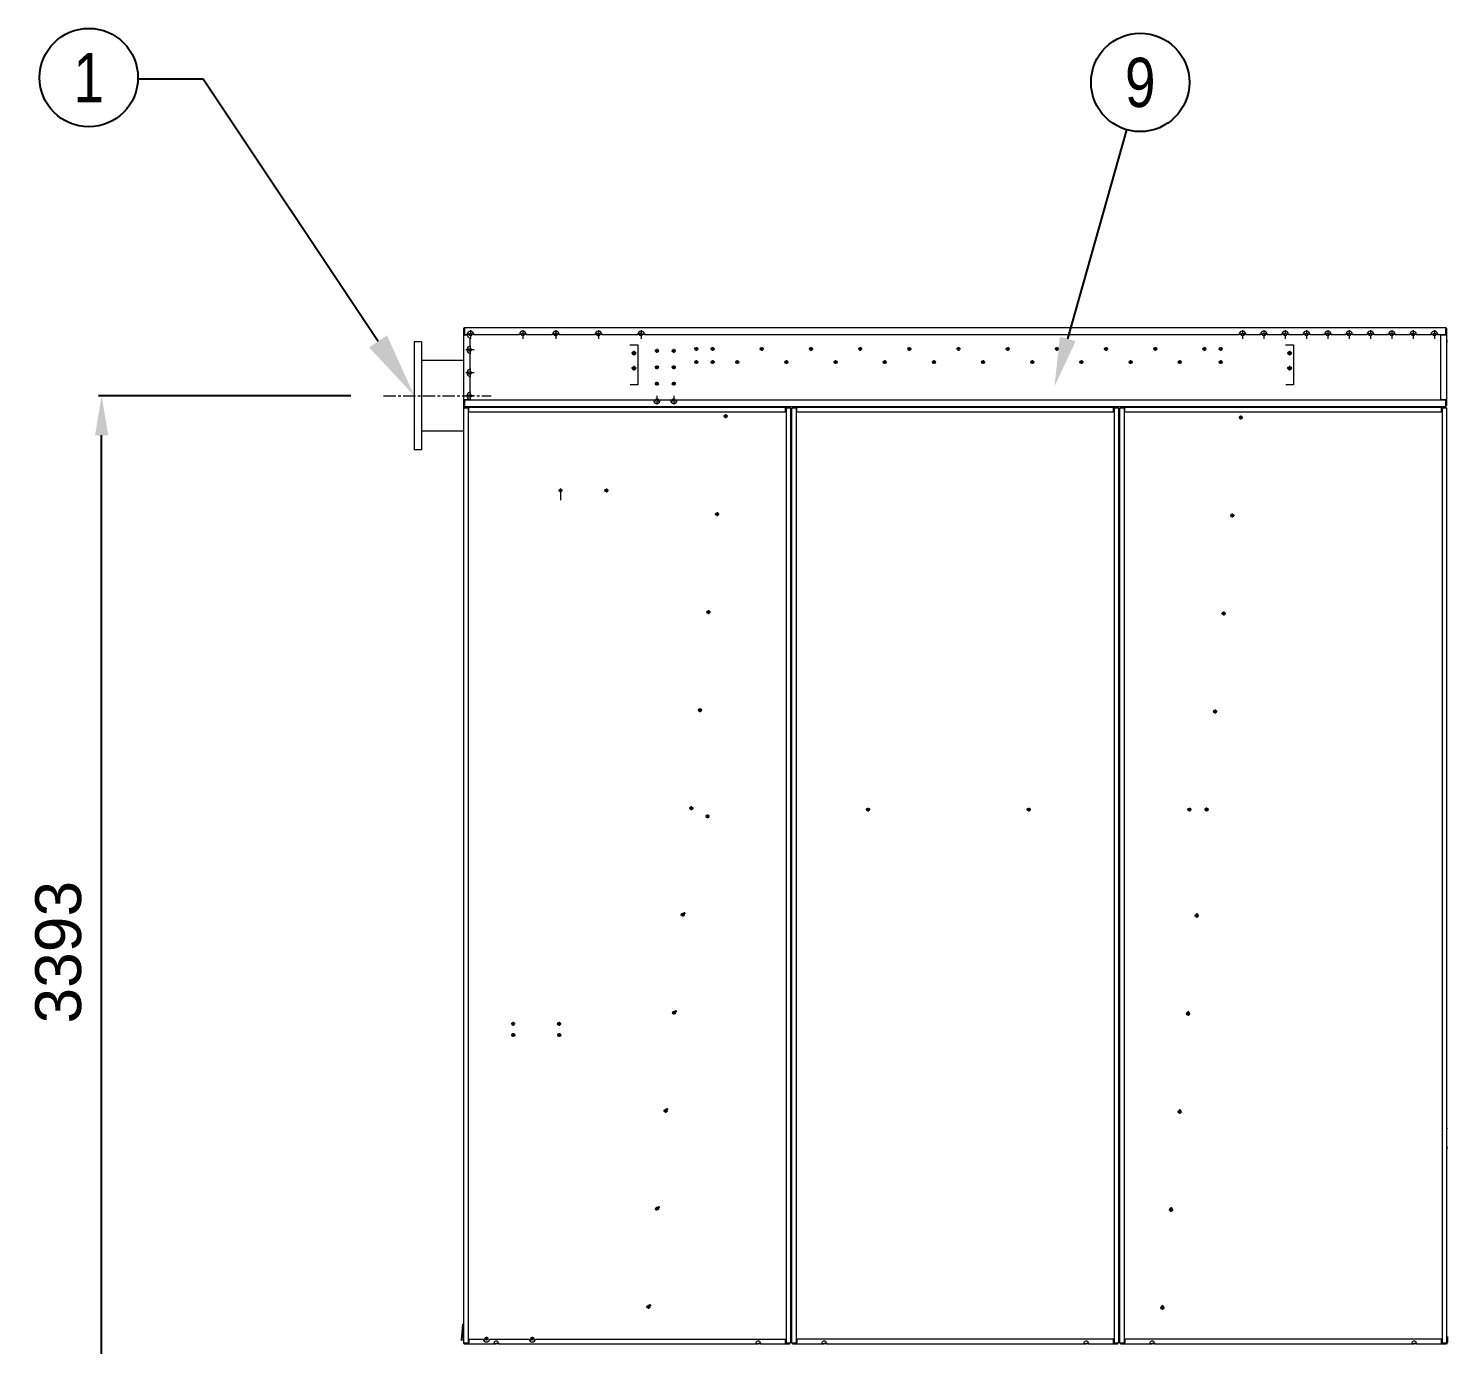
# Model space of a CAD drawing. Header units: millimetres. Extents: x 15155 to 44563, y 13060 to 33855.
# Drawn here: x 23921 to 28251, y 21143 to 25156 of the extents above; entities that cross this region are included whole.
import ezdxf
from ezdxf import colors
from ezdxf.entities.mleader import LeaderData, LeaderLine
from ezdxf.enums import TextEntityAlignment as Align
from ezdxf.math import Vec2, Vec3

# ---------------------------------------------------------------- set-up
doc = ezdxf.new("R2010")
doc.units = ezdxf.units.MM
doc.linetypes.add('CENTER', pattern=[2, 1.25, -0.25, 0.25, -0.25])
doc.linetypes.add('DASHDOT', pattern=[18.5, 12, -3, 0.5, -3])
for name, color, linetype in [('center', 1, 'CENTER'), ('냉각탑_dim', 1, 'Continuous'), ('냉각탑_text', 3, 'Continuous')]:
    doc.layers.add(name, color=color, linetype=linetype)
doc.styles.get("Standard").update_dxf_attribs({"font": 'arial.ttf'})
doc.dimstyles.new('1.40', dxfattribs={"dimscale": 20, "dimtxt": 1.5, "dimasz": 1, "dimexe": 0.5, "dimexo": 0.5, "dimgap": 0.5, "dimtad": 1, "dimdec": 0, "dimzin": 0, "dimdsep": 46, "dimtxsty": 'Standard', "dimcen": 0, "dimclrd": 2, "dimclre": 2, "dimclrt": 3, "dimadec": 0, "dimazin": 0, "dimtfac": 1, "dimtdec": 0, "dimtmove": 0, "dimatfit": 0, "dimfxl": 1, "dimtolj": 1, "dimtzin": 0, "dimlwd": -1, "dimlwe": -1, "dimarcsym": 0})

# ---------------------------------------------------------------- blocks, each defined once
blk = doc.blocks.new('*D156')
at = {"color": 2, "transparency": 16777216}
for p, q in [((24904.7, 24035.8), (24134.8, 24035.8)), ((24144.8, 20762.8), (24144.8, 23915.8)), ((25148.6, 20642.8), (24134.8, 20642.8))]:
    blk.add_line(p, q, dxfattribs=at)
for points in [[(24124.8, 23915.8), (24164.8, 23915.8), (24144.8, 24035.8)], [(24124.8, 20762.8), (24164.8, 20762.8), (24144.8, 20642.8)]]:
    blk.add_solid(points, dxfattribs=at)
at = {"layer": 'Defpoints', "color": 0, "transparency": 16777216}
for p in [(24144.8, 24035.8), (25004.7, 24035.8), (25248.6, 20642.8)]:
    blk.add_point(p, dxfattribs=at)
at = {"color": 3, "lineweight": 5, "transparency": 16777216, "insert": (24013.2, 22339.3), "char_height": 140, "attachment_point": 5, "rotation": 90}
blk.add_mtext('\\A1;3393', dxfattribs=at)
blk = doc.blocks.new('1')
at = {"color": 7, "lineweight": 20}
for p, q in [((25098.6, 24200.8), (25098.6, 23870.8)), ((25120.6, 24200.8), (25098.6, 24200.8)), ((25120.6, 24200.8), (25120.6, 23870.8)), ((25248.6, 24220.8), (25248.6, 24024.8)), ((28245.1, 24242.8), (25252.1, 24242.8)), ((25268.6, 24185.8), (25268.6, 24212.8)), ((25279.6, 24222.8), (25419.6, 24222.8)), ((25439.6, 24222.8), (25520.6, 24222.8)), ((25540.6, 24222.8), (25650.6, 24222.8)), ((25670.6, 24222.8), (25780.6, 24222.8)), ((25800.6, 24222.8), (27615.1, 24222.8)), ((27635.1, 24222.8), (27680.1, 24222.8)), ((27700.1, 24222.8), (27745.1, 24222.8)), ((27765.1, 24222.8), (27810.1, 24222.8)), ((27830.1, 24222.8), (27875.1, 24222.8)), ((27895.1, 24222.8), (27940.1, 24222.8)), ((27960.1, 24222.8), (28005.1, 24222.8)), ((28025.1, 24222.8), (28070.1, 24222.8)), ((28090.1, 24222.8), (28135.1, 24222.8)), ((28155.1, 24222.8), (28200.1, 24222.8)), ((28220.1, 24222.8), (28245.1, 24222.8)), ((28228.6, 24220.8), (28228.6, 24024.8)), ((28248.6, 24024.8), (28248.6, 24220.8)), ((25268.6, 24115.8), (25268.6, 24165.8)), ((25756.8, 24191.3), (25780.4, 24191.3)), ((25780.4, 24191.3), (25780.4, 24069.8)), ((27756.8, 24191.3), (27780.4, 24191.3)), ((27780.4, 24191.3), (27780.4, 24069.8)), ((25248.6, 24143.9), (25120.6, 24143.9)), ((25268.6, 24045.8), (25268.6, 24095.8)), ((25780.4, 24069.8), (25756.8, 24069.8)), ((27780.4, 24069.8), (27756.8, 24069.8)), ((25248.6, 23997.7), (25248.6, 21147.9)), ((25828.6, 24022.8), (25252.1, 24022.8)), ((25252.1, 24002.8), (28245.1, 24002.8)), ((25263.6, 21147.9), (25263.6, 23997.7)), ((25265.2, 24000.8), (26231, 24000.8)), ((26231, 23985.8), (25265.2, 23985.8)), ((25880.1, 24022.8), (25848.6, 24022.8)), ((28245.1, 24022.8), (25900.1, 24022.8)), ((26232.6, 23997.7), (26232.6, 21147.9)), ((26247.6, 21147.9), (26247.6, 23997.7)), ((26249.1, 23997.7), (26249.1, 21147.9)), ((26264.1, 21147.9), (26264.1, 23997.7)), ((26265.7, 24000.8), (27231.5, 24000.8)), ((27231.5, 23985.8), (26265.7, 23985.8)), ((27233.1, 23997.7), (27233.1, 21147.9)), ((27248.1, 21147.9), (27248.1, 23997.7)), ((27249.6, 23997.7), (27249.6, 21147.9)), ((27264.6, 21147.9), (27264.6, 23997.7)), ((27266.2, 24000.8), (28232, 24000.8)), ((28232, 23985.8), (27266.2, 23985.8)), ((28233.6, 23997.7), (28233.6, 21147.9)), ((28248.6, 21147.9), (28248.6, 23997.7)), ((25248.6, 23927.6), (25120.6, 23927.6)), ((25120.6, 23870.8), (25098.6, 23870.8)), ((25242.2, 21155.7), (25246.6, 21205.5)), ((25244.2, 21155.5), (25248.6, 21205.4)), ((25265.2, 21159.8), (25308.6, 21159.8)), ((25265.2, 21144.8), (25341.9, 21144.8)), ((25328.5, 21159.8), (25448.6, 21159.8)), ((25355.3, 21144.8), (26140.9, 21144.8)), ((25468.5, 21159.8), (26231, 21159.8)), ((26154.3, 21144.8), (26231, 21144.8)), ((27231.5, 21159.8), (26265.7, 21159.8)), ((26265.7, 21144.8), (26342.4, 21144.8)), ((26355.8, 21144.8), (27141.4, 21144.8)), ((27154.8, 21144.8), (27231.5, 21144.8)), ((28232, 21159.8), (27266.2, 21159.8)), ((27266.2, 21144.8), (27342.9, 21144.8)), ((27356.3, 21144.8), (28141.9, 21144.8)), ((28155.3, 21144.8), (28232, 21144.8))]:
    blk.add_line(p, q, dxfattribs=at)
at = {"color": 7, "lineweight": 20, "ltscale": 0.4625}
for p, q in [((25248.6, 24239.3), (25248.6, 24220.8)), ((25250.6, 24220.8), (25250.6, 24239.3)), ((28246.6, 24239.3), (28246.6, 24220.8)), ((28248.6, 24220.8), (28248.6, 24239.3)), ((25248.6, 24024.8), (25248.6, 24006.3)), ((25250.6, 24006.3), (25250.6, 24024.8)), ((28246.6, 24024.8), (28246.6, 24006.3)), ((28248.6, 24006.3), (28248.6, 24024.8)), ((28250.1, 21167.2), (28250.1, 21148.7)), ((28250.1, 21167.2), (28250.1, 21148.7))]:
    blk.add_line(p, q, dxfattribs=at)
at = {"color": 7, "lineweight": 20, "ltscale": 0.05}
for p, q in [((25250.6, 24239.3), (25248.6, 24239.3)), ((28246.6, 24239.3), (28248.6, 24239.3)), ((25250.6, 24006.3), (25248.6, 24006.3)), ((25290.6, 24000.8), (25290.6, 24002.8)), ((25586.6, 24002.8), (25586.6, 24000.8)), ((25608.6, 24002.8), (25608.6, 24000.8)), ((25630.6, 24002.8), (25630.6, 24000.8)), ((25720.4, 24000.8), (25720.4, 24002.8)), ((25781.6, 24000.8), (25781.6, 24002.8)), ((25811.6, 24002.8), (25811.6, 24000.8)), ((25813.6, 24000.8), (25813.6, 24002.8)), ((25815.6, 24002.8), (25815.6, 24000.8)), ((25817.6, 24002.8), (25817.6, 24000.8)), ((25915.1, 24000.8), (25915.1, 24002.8)), ((25917.1, 24002.8), (25917.1, 24000.8)), ((27720.4, 24000.8), (27720.4, 24002.8)), ((28246.6, 24006.3), (28248.6, 24006.3)), ((25248.6, 21205.4), (25246.6, 21205.5)), ((25244.2, 21155.5), (25242.2, 21155.7)), ((25720.4, 21144.8), (25720.4, 21142.8)), ((27720.4, 21144.8), (27720.4, 21142.8))]:
    blk.add_line(p, q, dxfattribs=at)
at = {"color": 7, "lineweight": 20, "ltscale": 0.0875}
for p, q in [((25248.6, 24220.8), (25252.1, 24220.8)), ((25252.1, 24242.8), (25252.1, 24239.3)), ((28245.1, 24242.8), (28245.1, 24239.3)), ((28248.6, 24220.8), (28245.1, 24220.8)), ((25248.6, 24024.8), (25252.1, 24024.8)), ((25252.1, 24002.8), (25252.1, 24006.3)), ((28248.6, 24024.8), (28245.1, 24024.8)), ((28245.1, 24002.8), (28245.1, 24006.3))]:
    blk.add_line(p, q, dxfattribs=at)
at = {"color": 7, "lineweight": 20, "ltscale": 0.0375}
for p, q in [((25250.6, 24239.3), (25252.1, 24239.3)), ((28246.6, 24239.3), (28245.1, 24239.3)), ((25250.6, 24006.3), (25252.1, 24006.3)), ((25251.7, 23999.2), (25251.7, 23997.7)), ((26244.5, 23999.2), (26244.5, 23997.7)), ((26252.2, 23999.2), (26252.2, 23997.7)), ((27245, 23999.2), (27245, 23997.7)), ((27252.7, 23999.2), (27252.7, 23997.7)), ((28246.6, 24006.3), (28245.1, 24006.3)), ((28245.5, 23999.2), (28245.5, 23997.7)), ((26249.1, 22795.8), (26247.6, 22795.8)), ((27249.6, 22795.8), (27248.1, 22795.8)), ((26249.1, 22751.8), (26247.6, 22751.8)), ((26249.1, 22734.8), (26247.6, 22734.8)), ((27249.6, 22751.8), (27248.1, 22751.8)), ((27249.6, 22734.8), (27248.1, 22734.8)), ((25251.7, 21146.4), (25251.7, 21147.9)), ((26244.5, 21146.4), (26244.5, 21147.9)), ((26252.2, 21146.4), (26252.2, 21147.9)), ((27245, 21146.4), (27245, 21147.9)), ((27252.7, 21146.4), (27252.7, 21147.9)), ((28245.5, 21146.4), (28245.5, 21147.9))]:
    blk.add_line(p, q, dxfattribs=at)
at = {"color": 7, "lineweight": 20, "ltscale": 0.4125}
for p, q in [((25252.1, 24239.3), (25252.1, 24222.8)), ((28245.1, 24220.8), (28228.6, 24220.8)), ((28245.1, 24222.8), (28245.1, 24239.3)), ((25252.1, 24024.8), (25268.6, 24024.8)), ((25252.1, 24022.8), (25252.1, 24006.3)), ((28228.6, 24024.8), (28245.1, 24024.8)), ((28245.1, 24006.3), (28245.1, 24022.8))]:
    blk.add_line(p, q, dxfattribs=at)
at = {"color": 7, "lineweight": 20, "ltscale": 0.1875}
blk.add_line((25252.1, 24222.8), (25259.6, 24222.8), dxfattribs=at)
at = {"color": 7, "lineweight": 20, "ltscale": 0.192551}
blk.add_line((25259.8, 24220.8), (25252.1, 24220.8), dxfattribs=at)
at = {"color": 7, "linetype": 'DASHDOT', "lineweight": 20}
for p, q in [((25282.6, 24222.8), (25256.6, 24222.8)), ((25269.6, 24235.8), (25269.6, 24209.8)), ((25442.6, 24222.8), (25416.6, 24222.8)), ((25429.6, 24235.8), (25429.6, 24209.8)), ((25543.6, 24222.8), (25517.6, 24222.8)), ((25530.6, 24235.8), (25530.6, 24209.8)), ((25673.6, 24222.8), (25647.6, 24222.8)), ((25660.6, 24235.8), (25660.6, 24209.8)), ((25803.6, 24222.8), (25777.6, 24222.8)), ((25790.6, 24235.8), (25790.6, 24209.8)), ((27638.1, 24222.8), (27612.1, 24222.8)), ((27625.1, 24235.8), (27625.1, 24209.8)), ((27703.1, 24222.8), (27677.1, 24222.8)), ((27690.1, 24235.8), (27690.1, 24209.8)), ((27768.1, 24222.8), (27742.1, 24222.8)), ((27755.1, 24235.8), (27755.1, 24209.8)), ((27833.1, 24222.8), (27807.1, 24222.8)), ((27820.1, 24235.8), (27820.1, 24209.8)), ((27898.1, 24222.8), (27872.1, 24222.8)), ((27885.1, 24235.8), (27885.1, 24209.8)), ((27963.1, 24222.8), (27937.1, 24222.8)), ((27950.1, 24235.8), (27950.1, 24209.8)), ((28028.1, 24222.8), (28002.1, 24222.8)), ((28015.1, 24235.8), (28015.1, 24209.8)), ((28093.1, 24222.8), (28067.1, 24222.8)), ((28080.1, 24235.8), (28080.1, 24209.8)), ((28158.1, 24222.8), (28132.1, 24222.8)), ((28145.1, 24235.8), (28145.1, 24209.8)), ((28223.1, 24222.8), (28197.1, 24222.8)), ((28210.1, 24235.8), (28210.1, 24209.8)), ((25281.6, 24175.8), (25255.6, 24175.8)), ((25268.6, 24188.8), (25268.6, 24162.8)), ((25268.6, 24118.8), (25268.6, 24092.8)), ((25281.6, 24105.8), (25255.6, 24105.8)), ((25281.6, 24035.8), (25255.6, 24035.8)), ((25268.6, 24048.8), (25268.6, 24022.8)), ((25838.6, 24035.8), (25838.6, 24009.8)), ((25890.1, 24035.8), (25890.1, 24009.8)), ((25851.6, 24022.8), (25825.6, 24022.8)), ((25903.1, 24022.8), (25877.1, 24022.8))]:
    blk.add_line(p, q, dxfattribs=at)
at = {"color": 7, "linetype": 'DASHDOT', "lineweight": 20, "ltscale": 0.292499}
for p, q in [((25535.4, 24222.8), (25523.7, 24222.8)), ((25665.4, 24222.8), (25653.7, 24222.8)), ((25795.4, 24222.8), (25783.7, 24222.8)), ((25844.4, 24172.8), (25832.7, 24172.8)), ((25895.9, 24172.8), (25884.2, 24172.8)), ((25964.4, 24178.8), (25952.7, 24178.8)), ((26014.4, 24178.8), (26002.7, 24178.8)), ((26164.4, 24178.8), (26152.7, 24178.8)), ((26314.4, 24178.8), (26302.7, 24178.8)), ((26464.4, 24178.8), (26452.7, 24178.8)), ((26614.4, 24178.8), (26602.7, 24178.8)), ((26764.4, 24178.8), (26752.7, 24178.8)), ((26914.4, 24178.8), (26902.7, 24178.8)), ((27064.4, 24178.8), (27052.7, 24178.8)), ((27214.4, 24178.8), (27202.7, 24178.8)), ((25844.4, 24122.8), (25832.7, 24122.8)), ((25895.9, 24122.8), (25884.2, 24122.8)), ((25964.4, 24138.8), (25952.7, 24138.8)), ((26014.4, 24138.8), (26002.7, 24138.8)), ((26089.4, 24138.8), (26077.7, 24138.8)), ((26239.4, 24138.8), (26227.7, 24138.8)), ((26389.4, 24138.8), (26377.7, 24138.8)), ((26539.4, 24138.8), (26527.7, 24138.8)), ((26689.4, 24138.8), (26677.7, 24138.8)), ((26839.4, 24138.8), (26827.7, 24138.8)), ((26989.4, 24138.8), (26977.7, 24138.8)), ((27139.4, 24138.8), (27127.7, 24138.8)), ((25844.4, 24072.8), (25832.7, 24072.8)), ((25895.9, 24072.8), (25884.2, 24072.8)), ((26054, 23973.7), (26042.3, 23973.7)), ((26048.2, 23979.6), (26048.2, 23967.9)), ((27619.8, 23975.8), (27619.8, 23964.1)), ((25550.4, 23747.3), (25538.7, 23747.3)), ((25690.4, 23747.3), (25678.7, 23747.3)), ((26027.9, 23674.9), (26016.2, 23674.9)), ((26022, 23680.7), (26022, 23669)), ((27593.6, 23676.9), (27593.6, 23665.2)), ((27567.5, 23378), (27567.5, 23366.3)), ((26001.7, 23376), (25990, 23376)), ((25975.6, 23077.1), (25963.9, 23077.1)), ((27541.3, 23079.2), (27541.3, 23067.5)), ((27547.2, 23073.3), (27535.5, 23073.3)), ((25949.4, 22778.3), (25937.7, 22778.3)), ((26482.9, 22780), (26482.9, 22768.3)), ((26972.9, 22780), (26972.9, 22768.3)), ((27462.9, 22780), (27462.9, 22768.3)), ((27521, 22774.5), (27509.3, 22774.5)), ((27515.2, 22780.3), (27515.2, 22768.6)), ((25998.8, 22753.6), (25987.1, 22753.6)), ((25993, 22759.4), (25993, 22747.7)), ((25917.3, 22459.5), (25917.3, 22447.8)), ((25400.1, 22126.6), (25400.1, 22114.9)), ((25540.1, 22126.6), (25540.1, 22114.9)), ((25891.1, 22160.6), (25891.1, 22148.9)), ((27459, 22157.2), (27459, 22145.5)), ((25405.9, 22120.8), (25394.2, 22120.8)), ((25406.4, 22086.8), (25394.7, 22086.8)), ((25400.6, 22092.6), (25400.6, 22080.9)), ((25545.9, 22120.8), (25534.2, 22120.8)), ((25546.4, 22086.8), (25534.7, 22086.8)), ((25540.6, 22092.6), (25540.6, 22080.9)), ((25865, 21861.7), (25865, 21850)), ((27432.9, 21858.3), (27432.9, 21846.6)), ((27380.6, 21260.6), (27380.6, 21248.9)), ((25324.4, 21160.8), (25312.7, 21160.8)), ((25318.6, 21166.6), (25318.6, 21154.9)), ((25464.4, 21160.8), (25452.7, 21160.8)), ((25458.6, 21166.6), (25458.6, 21154.9))]:
    blk.add_line(p, q, dxfattribs=at)
at = {"color": 7, "linetype": 'DASHDOT', "lineweight": 20, "ltscale": 0.292505}
for p, q in [((25529.6, 24228.6), (25529.6, 24216.9)), ((25659.6, 24228.6), (25659.6, 24216.9)), ((25789.6, 24228.6), (25789.6, 24216.9)), ((25838.6, 24178.6), (25838.6, 24166.9)), ((25890.1, 24178.6), (25890.1, 24166.9)), ((25958.6, 24184.6), (25958.6, 24172.9)), ((26008.6, 24184.6), (26008.6, 24172.9)), ((26158.6, 24184.6), (26158.6, 24172.9)), ((26308.6, 24184.6), (26308.6, 24172.9)), ((26458.6, 24184.6), (26458.6, 24172.9)), ((26608.6, 24184.6), (26608.6, 24172.9)), ((26758.6, 24184.6), (26758.6, 24172.9)), ((26908.6, 24184.6), (26908.6, 24172.9)), ((27058.6, 24184.6), (27058.6, 24172.9)), ((27208.6, 24184.6), (27208.6, 24172.9)), ((27358.6, 24184.6), (27358.6, 24172.9)), ((27508.6, 24184.6), (27508.6, 24172.9)), ((27558.6, 24184.6), (27558.6, 24172.9)), ((25838.6, 24128.6), (25838.6, 24116.9)), ((25890.1, 24128.6), (25890.1, 24116.9)), ((25958.6, 24144.6), (25958.6, 24132.9)), ((26008.6, 24144.6), (26008.6, 24132.9)), ((26083.6, 24144.6), (26083.6, 24132.9)), ((26233.6, 24144.6), (26233.6, 24132.9)), ((26383.6, 24144.6), (26383.6, 24132.9)), ((26533.6, 24144.6), (26533.6, 24132.9)), ((26683.6, 24144.6), (26683.6, 24132.9)), ((26833.6, 24144.6), (26833.6, 24132.9)), ((26983.6, 24144.6), (26983.6, 24132.9)), ((27133.6, 24144.6), (27133.6, 24132.9)), ((27283.6, 24144.6), (27283.6, 24132.9)), ((27433.6, 24144.6), (27433.6, 24132.9)), ((27558.6, 24144.6), (27558.6, 24132.9)), ((25838.6, 24078.6), (25838.6, 24066.9)), ((25890.1, 24078.6), (25890.1, 24066.9)), ((25544.6, 23753.1), (25544.6, 23741.4)), ((25684.6, 23753.1), (25684.6, 23741.4)), ((25995.9, 23381.8), (25995.9, 23370.1)), ((25969.7, 23083), (25969.7, 23071.3)), ((25943.6, 22784.1), (25943.6, 22772.4)), ((25923.1, 22453.6), (25911.4, 22453.6)), ((25897, 22154.8), (25885.3, 22154.8)), ((25870.8, 21855.9), (25859.1, 21855.9)), ((25844.7, 21557), (25833, 21557)), ((25818.5, 21258.2), (25806.8, 21258.2))]:
    blk.add_line(p, q, dxfattribs=at)
at = {"color": 7, "lineweight": 20, "ltscale": 0.012499}
for p, q in [((28250.6, 24202.8), (28250.1, 24202.8)), ((28250.6, 24200.8), (28250.1, 24200.8))]:
    blk.add_line(p, q, dxfattribs=at)
at = {"color": 7, "lineweight": 20, "ltscale": 0.023431}
for p, q in [((25756.8, 24190.4), (25756.8, 24191.3)), ((27756.8, 24190.4), (27756.8, 24191.3))]:
    blk.add_line(p, q, dxfattribs=at)
at = {"color": 7, "linetype": 'DASHDOT', "lineweight": 20, "ltscale": 0.357501}
for p, q in [((25775.7, 24165.8), (25761.4, 24165.8)), ((25775.7, 24119.8), (25761.4, 24119.8))]:
    blk.add_line(p, q, dxfattribs=at)
at = {"color": 7, "linetype": 'DASHDOT', "lineweight": 20, "ltscale": 0.357495}
for p, q in [((25768.6, 24172.9), (25768.6, 24158.6)), ((27768.6, 24172.9), (27768.6, 24158.6)), ((25768.6, 24126.9), (25768.6, 24112.6)), ((27768.6, 24126.9), (27768.6, 24112.6))]:
    blk.add_line(p, q, dxfattribs=at)
at = {"color": 7, "linetype": 'DASHDOT', "lineweight": 20, "ltscale": 0.2925}
for p, q in [((27364.4, 24178.8), (27352.7, 24178.8)), ((27514.4, 24178.8), (27502.7, 24178.8)), ((27564.4, 24178.8), (27552.7, 24178.8)), ((27289.4, 24138.8), (27277.7, 24138.8)), ((27439.4, 24138.8), (27427.7, 24138.8)), ((27564.4, 24138.8), (27552.7, 24138.8)), ((27625.6, 23969.9), (27613.9, 23969.9)), ((27599.5, 23671.1), (27587.8, 23671.1)), ((27573.3, 23372.2), (27561.6, 23372.2)), ((27468.7, 22774.2), (27457, 22774.2)), ((27491, 22450.2), (27479.3, 22450.2)), ((27464.9, 22151.4), (27453.2, 22151.4)), ((27438.7, 21852.5), (27427, 21852.5)), ((25838.8, 21562.9), (25838.8, 21551.2)), ((27406.7, 21559.5), (27406.7, 21547.8)), ((27412.6, 21553.6), (27400.9, 21553.6)), ((25812.7, 21264), (25812.7, 21252.3)), ((27386.4, 21254.8), (27374.7, 21254.8))]:
    blk.add_line(p, q, dxfattribs=at)
at = {"color": 7, "linetype": 'DASHDOT', "lineweight": 20, "ltscale": 0.3575}
for p, q in [((27775.7, 24165.8), (27761.4, 24165.8)), ((27775.7, 24119.8), (27761.4, 24119.8))]:
    blk.add_line(p, q, dxfattribs=at)
at = {"color": 7, "lineweight": 20, "ltscale": 0.053766}
for p, q in [((25837.5, 24125.6), (25839.7, 24125.6)), ((25889, 24125.6), (25891.2, 24125.6))]:
    blk.add_line(p, q, dxfattribs=at)
at = {"color": 7, "lineweight": 20, "ltscale": 0.214999}
blk.add_line((25248.6, 24006.3), (25248.6, 23997.7), dxfattribs=at)
at = {"color": 7, "lineweight": 20, "ltscale": 0.0775}
for p, q in [((25248.6, 23997.7), (25251.7, 23997.7)), ((25265.2, 24000.8), (25265.2, 23997.7)), ((26231, 24000.8), (26231, 23997.7)), ((26247.6, 23997.7), (26244.5, 23997.7)), ((26249.1, 23997.7), (26252.2, 23997.7)), ((26265.7, 24000.8), (26265.7, 23997.7)), ((27231.5, 24000.8), (27231.5, 23997.7)), ((27248.1, 23997.7), (27245, 23997.7)), ((27249.6, 23997.7), (27252.7, 23997.7)), ((27266.2, 24000.8), (27266.2, 23997.7)), ((28232, 24000.8), (28232, 23997.7)), ((28248.6, 23997.7), (28245.5, 23997.7)), ((25248.6, 21147.9), (25251.7, 21147.9)), ((25251.7, 21144.8), (25251.7, 21147.9)), ((25265.2, 21144.8), (25265.2, 21147.9)), ((26231, 21144.8), (26231, 21147.9)), ((26247.6, 21147.9), (26244.5, 21147.9)), ((26249.1, 21147.9), (26252.2, 21147.9)), ((26265.7, 21144.8), (26265.7, 21147.9)), ((27231.5, 21144.8), (27231.5, 21147.9)), ((27248.1, 21147.9), (27245, 21147.9)), ((27249.6, 21147.9), (27252.7, 21147.9)), ((27266.2, 21144.8), (27266.2, 21147.9)), ((28232, 21144.8), (28232, 21147.9)), ((28248.6, 21147.9), (28245.5, 21147.9))]:
    blk.add_line(p, q, dxfattribs=at)
at = {"color": 7, "lineweight": 20, "ltscale": 0.3375}
for p, q in [((25265.2, 24000.8), (25251.7, 24000.8)), ((25251.7, 23999.2), (25265.2, 23999.2)), ((26244.5, 24000.8), (26231, 24000.8)), ((26231, 23999.2), (26244.5, 23999.2)), ((26265.7, 24000.8), (26252.2, 24000.8)), ((26252.2, 23999.2), (26265.7, 23999.2)), ((27245, 24000.8), (27231.5, 24000.8)), ((27231.5, 23999.2), (27245, 23999.2)), ((27266.2, 24000.8), (27252.7, 24000.8)), ((27252.7, 23999.2), (27266.2, 23999.2)), ((28245.5, 24000.8), (28232, 24000.8)), ((28232, 23999.2), (28245.5, 23999.2)), ((25265.2, 21146.4), (25251.7, 21146.4)), ((25251.7, 21144.8), (25265.2, 21144.8)), ((26244.5, 21146.4), (26231, 21146.4)), ((26231, 21144.8), (26244.5, 21144.8)), ((26265.7, 21146.4), (26252.2, 21146.4)), ((26252.2, 21144.8), (26265.7, 21144.8)), ((27245, 21146.4), (27231.5, 21146.4)), ((27231.5, 21144.8), (27245, 21144.8)), ((27266.2, 21146.4), (27252.7, 21146.4)), ((27252.7, 21144.8), (27266.2, 21144.8)), ((28245.5, 21146.4), (28232, 21146.4)), ((28232, 21144.8), (28245.5, 21144.8))]:
    blk.add_line(p, q, dxfattribs=at)
at = {"color": 7, "lineweight": 20, "ltscale": 0.04}
for p, q in [((25251.7, 24000.8), (25251.7, 23999.2)), ((26244.5, 24000.8), (26244.5, 23999.2)), ((26252.2, 24000.8), (26252.2, 23999.2)), ((27245, 24000.8), (27245, 23999.2)), ((27252.7, 24000.8), (27252.7, 23999.2)), ((28245.5, 24000.8), (28245.5, 23999.2)), ((25251.7, 21144.8), (25251.7, 21146.4)), ((25341.9, 21144.8), (25341.9, 21146.4)), ((25355.3, 21144.8), (25355.3, 21146.4)), ((26140.9, 21144.8), (26140.9, 21146.4)), ((26154.3, 21144.8), (26154.3, 21146.4)), ((26244.5, 21144.8), (26244.5, 21146.4)), ((26252.2, 21144.8), (26252.2, 21146.4)), ((26342.4, 21144.8), (26342.4, 21146.4)), ((26355.8, 21144.8), (26355.8, 21146.4)), ((27141.4, 21144.8), (27141.4, 21146.4)), ((27154.8, 21144.8), (27154.8, 21146.4)), ((27245, 21144.8), (27245, 21146.4)), ((27252.7, 21144.8), (27252.7, 21146.4)), ((27342.9, 21144.8), (27342.9, 21146.4)), ((27356.3, 21144.8), (27356.3, 21146.4)), ((28141.9, 21144.8), (28141.9, 21146.4)), ((28155.3, 21144.8), (28155.3, 21146.4)), ((28245.5, 21144.8), (28245.5, 21146.4))]:
    blk.add_line(p, q, dxfattribs=at)
at = {"color": 7, "lineweight": 20, "ltscale": 0.2975}
for p, q in [((25263.6, 23997.7), (25251.7, 23997.7)), ((25265.2, 23985.8), (25265.2, 23997.7)), ((26231, 23985.8), (26231, 23997.7)), ((26244.5, 23997.7), (26232.6, 23997.7)), ((26264.1, 23997.7), (26252.2, 23997.7)), ((26265.7, 23985.8), (26265.7, 23997.7)), ((27231.5, 23985.8), (27231.5, 23997.7)), ((27245, 23997.7), (27233.1, 23997.7)), ((27264.6, 23997.7), (27252.7, 23997.7)), ((27266.2, 23985.8), (27266.2, 23997.7)), ((28232, 23985.8), (28232, 23997.7)), ((28245.5, 23997.7), (28233.6, 23997.7)), ((25251.7, 21147.9), (25263.6, 21147.9)), ((25265.2, 21159.8), (25265.2, 21147.9)), ((26231, 21147.9), (26231, 21159.8)), ((26232.6, 21147.9), (26244.5, 21147.9)), ((26252.2, 21147.9), (26264.1, 21147.9)), ((26265.7, 21159.8), (26265.7, 21147.9)), ((27231.5, 21147.9), (27231.5, 21159.8)), ((27233.1, 21147.9), (27245, 21147.9)), ((27252.7, 21147.9), (27264.6, 21147.9)), ((27266.2, 21159.8), (27266.2, 21147.9)), ((28232, 21147.9), (28232, 21159.8)), ((28233.6, 21147.9), (28245.5, 21147.9))]:
    blk.add_line(p, q, dxfattribs=at)
at = {"color": 7, "lineweight": 20, "ltscale": 0.025}
blk.add_line((25268.6, 24024.8), (25268.6, 24025.8), dxfattribs=at)
at = {"color": 7, "lineweight": 20, "ltscale": 0.049997}
for p, q in [((25750.4, 24002.8), (25750.4, 24000.8)), ((27750.4, 24002.8), (27750.4, 24000.8))]:
    blk.add_line(p, q, dxfattribs=at)
at = {"color": 7, "lineweight": 20, "ltscale": 0.050191}
for p, q in [((26067.3, 24002.8), (26067.5, 24000.8)), ((26069.5, 24000.8), (26069.3, 24002.8)), ((26076.9, 24002.8), (26076.7, 24000.8)), ((26686.5, 24002.8), (26686.3, 24000.8)), ((26686.3, 24000.8), (26686.5, 24002.8)), ((26991.3, 24002.8), (26991.1, 24000.8)), ((26991.1, 24000.8), (26991.3, 24002.8)), ((25782.7, 21144.8), (25782.5, 21142.8)), ((25822.7, 21142.8), (25822.9, 21144.8)), ((25823.3, 21144.8), (25823.1, 21142.8)), ((25826.9, 21144.8), (25826.7, 21142.8)), ((26436.3, 21142.8), (26436.5, 21144.8)), ((26436.5, 21144.8), (26436.3, 21142.8)), ((26741.1, 21142.8), (26741.3, 21144.8)), ((26741.3, 21144.8), (26741.1, 21142.8)), ((27390.9, 21142.8), (27391, 21144.8))]:
    blk.add_line(p, q, dxfattribs=at)
at = {"color": 7, "lineweight": 20, "ltscale": 0.05019}
for p, q in [((27600.7, 24000.8), (27600.9, 24002.8)), ((27350.9, 21144.8), (27350.7, 21142.8))]:
    blk.add_line(p, q, dxfattribs=at)
at = {"color": 7, "lineweight": 20, "ltscale": 0.04994}
blk.add_line((27750.4, 24002.8), (27750.4, 24000.8), dxfattribs=at)
at = {"color": 7, "linetype": 'DASHDOT', "lineweight": 20, "ltscale": 0.195001}
for p, q in [((26052.2, 23973.6), (26044.4, 23973.6)), ((26048.3, 23977.5), (26048.3, 23969.7)), ((25544.7, 23751), (25544.7, 23743.2)), ((25688.6, 23747.1), (25680.8, 23747.1)), ((25684.7, 23751), (25684.7, 23743.2)), ((26026, 23674.7), (26018.2, 23674.7)), ((26022.1, 23678.6), (26022.1, 23670.8)), ((27595.9, 23671), (27588.1, 23671)), ((25996, 23379.7), (25996, 23371.9)), ((25999.9, 23375.8), (25992.1, 23375.8)), ((27569.7, 23372.2), (27561.9, 23372.2)), ((25973.7, 23077), (25965.9, 23077)), ((25969.8, 23080.9), (25969.8, 23073.1)), ((27539.7, 23077.2), (27539.7, 23069.4)), ((25947.6, 22778.1), (25939.8, 22778.1)), ((25943.7, 22782), (25943.7, 22774.2)), ((26976.9, 22773.8), (26969.1, 22773.8)), ((27513.5, 22778.4), (27513.5, 22770.6)), ((25917.3, 22457.6), (25917.3, 22449.8)), ((25925.5, 22457.3), (25917.7, 22457.3)), ((25921.6, 22461.2), (25921.6, 22453.4)), ((27485.5, 22458.1), (27485.5, 22450.3)), ((25400.2, 22124.8), (25400.2, 22117)), ((25540.1, 22124.8), (25540.1, 22117)), ((25899.4, 22158.5), (25891.6, 22158.5)), ((25895.5, 22162.4), (25895.5, 22154.6)), ((27459.4, 22159.2), (27459.4, 22151.4)), ((25404.1, 22120.9), (25396.3, 22120.9)), ((25404.2, 22087), (25396.4, 22087)), ((25544, 22120.9), (25536.2, 22120.9)), ((25544.1, 22087), (25536.3, 22087)), ((25869.3, 21863.5), (25869.3, 21855.7)), ((25873.2, 21859.6), (25865.4, 21859.6)), ((25847.1, 21560.8), (25839.3, 21560.8)), ((25821, 21261.9), (25813.2, 21261.9)), ((27380.9, 21262.7), (27380.9, 21254.9)), ((25462.4, 21160.8), (25454.6, 21160.8)), ((25458.5, 21164.7), (25458.5, 21156.9))]:
    blk.add_line(p, q, dxfattribs=at)
at = {"color": 7, "linetype": 'DASHDOT', "lineweight": 20, "ltscale": 0.195}
for p, q in [((27622, 23969.9), (27614.2, 23969.9)), ((27543.6, 23073.3), (27535.8, 23073.3)), ((27517.4, 22774.5), (27509.6, 22774.5)), ((27489.1, 22450.2), (27481.3, 22450.2)), ((27489.4, 22454.2), (27481.6, 22454.2)), ((27462.9, 22151.3), (27455.1, 22151.3)), ((27463.3, 22155.3), (27455.5, 22155.3)), ((27436.8, 21852.5), (27429, 21852.5)), ((27437.1, 21856.5), (27429.3, 21856.5)), ((25838.9, 21561), (25838.9, 21553.2)), ((25843.2, 21564.7), (25843.2, 21556.9)), ((27407.1, 21561.5), (27407.1, 21553.7)), ((27410.6, 21553.6), (27402.8, 21553.6)), ((27411, 21557.6), (27403.2, 21557.6)), ((27406.7, 21557.5), (27406.7, 21549.7)), ((25812.7, 21262.2), (25812.7, 21254.4)), ((25817.1, 21265.8), (25817.1, 21258)), ((27384.8, 21258.8), (27377, 21258.8)), ((27380.6, 21258.7), (27380.6, 21250.9)), ((27384.5, 21254.8), (27376.7, 21254.8))]:
    blk.add_line(p, q, dxfattribs=at)
at = {"color": 7, "linetype": 'DASHDOT', "lineweight": 20, "ltscale": 0.194995}
for p, q in [((27618.1, 23973.8), (27618.1, 23966)), ((25548.6, 23747.1), (25540.8, 23747.1)), ((27592, 23674.9), (27592, 23667.1)), ((27565.8, 23376.1), (27565.8, 23368.3)), ((26973, 22777.7), (26973, 22769.9)), ((25921.2, 22453.7), (25913.4, 22453.7)), ((25895.1, 22154.8), (25887.3, 22154.8)), ((25868.9, 21856), (25861.1, 21856)), ((25842.8, 21557.1), (25835, 21557.1)), ((25816.6, 21258.3), (25808.8, 21258.3))]:
    blk.add_line(p, q, dxfattribs=at)
at = {"color": 0, "lineweight": 20}
blk.add_line((25544.7, 23747.3), (25544.7, 23717.3), dxfattribs=at)
at = {"color": 7, "linetype": 'DASHDOT', "lineweight": 20, "ltscale": 0.292502}
for p, q in [((26488.7, 22774.2), (26477, 22774.2)), ((26978.7, 22774.2), (26967, 22774.2)), ((27485.2, 22456.1), (27485.2, 22444.4))]:
    blk.add_line(p, q, dxfattribs=at)
at = {"color": 7, "linetype": 'DASHDOT', "lineweight": 20, "ltscale": 0.194998}
for p, q in [((27485.2, 22454.1), (27485.2, 22446.3)), ((25891.2, 22158.7), (25891.2, 22150.9)), ((27459, 22155.2), (27459, 22147.4)), ((25400.3, 22090.9), (25400.3, 22083.1)), ((25540.2, 22090.9), (25540.2, 22083.1)), ((25865, 21859.9), (25865, 21852.1)), ((27432.9, 21856.4), (27432.9, 21848.6)), ((27433.2, 21860.4), (27433.2, 21852.6))]:
    blk.add_line(p, q, dxfattribs=at)
at = {"color": 7, "lineweight": 20, "ltscale": 0.077786}
blk.add_line((28250.6, 21802.7), (28248.6, 21800.3), dxfattribs=at)
at = {"color": 7, "lineweight": 20, "ltscale": 0.05349}
blk.add_line((28248.6, 21745.4), (28250.6, 21744.6), dxfattribs=at)
blk.add_line((28248.6, 21745.4), (28250.6, 21744.6), dxfattribs=at)
at = {"color": 7, "lineweight": 20, "ltscale": 0.039896}
blk.add_line((28250.1, 21739.5), (28248.6, 21740.1), dxfattribs=at)
at = {"color": 7, "lineweight": 20, "ltscale": 0.012708}
for p, q in [((28250.1, 21739.5), (28250.6, 21739.5)), ((28250.1, 21167.2), (28250.6, 21167.2)), ((28250.6, 21167.2), (28250.1, 21167.2))]:
    blk.add_line(p, q, dxfattribs=at)
at = {"color": 7, "lineweight": 20, "ltscale": 0.000294144}
blk.add_line((25251.7, 21144.8), (25251.7, 21144.8), dxfattribs=at)
at = {"color": 7, "lineweight": 20, "ltscale": 0.168029}
for p, q in [((25341.9, 21146.4), (25348.6, 21146.4)), ((25341.9, 21144.8), (25348.6, 21144.8)), ((25355.3, 21146.4), (25348.6, 21146.4)), ((25355.3, 21144.8), (25348.6, 21144.8)), ((26140.9, 21146.4), (26147.6, 21146.4)), ((26140.9, 21144.8), (26147.6, 21144.8)), ((26154.3, 21146.4), (26147.6, 21146.4)), ((26154.3, 21144.8), (26147.6, 21144.8)), ((26342.4, 21146.4), (26349.1, 21146.4)), ((26342.4, 21144.8), (26349.1, 21144.8)), ((26355.8, 21146.4), (26349.1, 21146.4)), ((26355.8, 21144.8), (26349.1, 21144.8)), ((27141.4, 21146.4), (27148.1, 21146.4)), ((27141.4, 21144.8), (27148.1, 21144.8)), ((27154.8, 21146.4), (27148.1, 21146.4)), ((27154.8, 21144.8), (27148.1, 21144.8)), ((27342.9, 21146.4), (27349.6, 21146.4)), ((27342.9, 21144.8), (27349.6, 21144.8)), ((27356.3, 21146.4), (27349.6, 21146.4)), ((27356.3, 21144.8), (27349.6, 21144.8)), ((28141.9, 21146.4), (28148.6, 21146.4)), ((28141.9, 21144.8), (28148.6, 21144.8)), ((28155.3, 21146.4), (28148.6, 21146.4)), ((28155.3, 21144.8), (28148.6, 21144.8))]:
    blk.add_line(p, q, dxfattribs=at)
at = {"color": 7, "lineweight": 20, "ltscale": 0.049942}
for p, q in [((25750.4, 21144.8), (25750.4, 21142.8)), ((27750.4, 21144.8), (27750.4, 21142.8))]:
    blk.add_line(p, q, dxfattribs=at)
at = {"color": 7, "lineweight": 20, "ltscale": 0.049995}
for p, q in [((25750.4, 21144.8), (25750.4, 21142.8)), ((27750.4, 21144.8), (27750.4, 21142.8))]:
    blk.add_line(p, q, dxfattribs=at)
at = {"color": 7, "lineweight": 20, "ltscale": 0.114792}
blk.add_line((28245.5, 21147.2), (28250.1, 21147.2), dxfattribs=at)
at = {"color": 7, "lineweight": 20, "ltscale": 0.114793}
blk.add_line((28250.1, 21145.2), (28245.5, 21145.2), dxfattribs=at)
at = {"color": 7, "lineweight": 20, "ltscale": 0.037293}
blk.add_line((28248.6, 21148.7), (28250.1, 21148.7), dxfattribs=at)
at = {"color": 7, "lineweight": 20, "ltscale": 0.037353}
blk.add_line((28250.1, 21148.7), (28248.6, 21148.7), dxfattribs=at)
at = {"color": 7, "lineweight": 20}
for centre, radius in [((25269.6, 24222.8), 4.5), ((25269.6, 24222.8), 3), ((25429.6, 24222.8), 4.5), ((25429.6, 24222.8), 3), ((25529.6, 24222.8), 4.5), ((25529.6, 24222.8), 3), ((25659.6, 24222.8), 4.5), ((25659.6, 24222.8), 3), ((25789.6, 24222.8), 4.5), ((25789.6, 24222.8), 3), ((27625.1, 24222.8), 4.5), ((27625.1, 24222.8), 3), ((27690.1, 24222.8), 4.5), ((27690.1, 24222.8), 3), ((27755.1, 24222.8), 4.5), ((27755.1, 24222.8), 3), ((27820.1, 24222.8), 4.5), ((27820.1, 24222.8), 3), ((27885.1, 24222.8), 4.5), ((27885.1, 24222.8), 3), ((27950.1, 24222.8), 4.5), ((27950.1, 24222.8), 3), ((28015.1, 24222.8), 4.5), ((28015.1, 24222.8), 3), ((28080.1, 24222.8), 4.5), ((28080.1, 24222.8), 3), ((28145.1, 24222.8), 4.5), ((28145.1, 24222.8), 3), ((28210.1, 24222.8), 4.5), ((28210.1, 24222.8), 3), ((25268.6, 24175.8), 4.5), ((25268.6, 24175.8), 3), ((25768.6, 24165.8), 5.5), ((25768.6, 24165.8), 4.5), ((25838.6, 24172.8), 4.5), ((25838.6, 24172.8), 3), ((25890.1, 24172.8), 4.5), ((25890.1, 24172.8), 3), ((25958.6, 24178.8), 4.5), ((25958.6, 24178.8), 3), ((26008.6, 24178.8), 4.5), ((26008.6, 24178.8), 3), ((26158.6, 24178.8), 4.5), ((26158.6, 24178.8), 3), ((26308.6, 24178.8), 4.5), ((26308.6, 24178.8), 3), ((26458.6, 24178.8), 4.5), ((26458.6, 24178.8), 3), ((26608.6, 24178.8), 4.5), ((26608.6, 24178.8), 3), ((26758.6, 24178.8), 4.5), ((26758.6, 24178.8), 3), ((26908.6, 24178.8), 4.5), ((26908.6, 24178.8), 3), ((27058.6, 24178.8), 4.5), ((27058.6, 24178.8), 3), ((27208.6, 24178.8), 4.5), ((27208.6, 24178.8), 3), ((27358.6, 24178.8), 4.5), ((27358.6, 24178.8), 3), ((27508.6, 24178.8), 4.5), ((27508.6, 24178.8), 3), ((27558.6, 24178.8), 4.5), ((27558.6, 24178.8), 3), ((27768.6, 24165.8), 5.5), ((27768.6, 24165.8), 4.5), ((25768.6, 24119.8), 5.5), ((25768.6, 24119.8), 4.5), ((25838.6, 24122.8), 4.5), ((25838.6, 24122.8), 3), ((25890.1, 24122.8), 4.5), ((25890.1, 24122.8), 3), ((25958.6, 24138.8), 4.5), ((25958.6, 24138.8), 3), ((26008.6, 24138.8), 4.5), ((26008.6, 24138.8), 3), ((26083.6, 24138.8), 4.5), ((26083.6, 24138.8), 3), ((26233.6, 24138.8), 4.5), ((26233.6, 24138.8), 3), ((26383.6, 24138.8), 4.5), ((26383.6, 24138.8), 3), ((26533.6, 24138.8), 4.5), ((26533.6, 24138.8), 3), ((26683.6, 24138.8), 4.5), ((26683.6, 24138.8), 3), ((26833.6, 24138.8), 4.5), ((26833.6, 24138.8), 3), ((26983.6, 24138.8), 4.5), ((26983.6, 24138.8), 3), ((27133.6, 24138.8), 4.5), ((27133.6, 24138.8), 3), ((27283.6, 24138.8), 4.5), ((27283.6, 24138.8), 3), ((27433.6, 24138.8), 4.5), ((27433.6, 24138.8), 3), ((27558.6, 24138.8), 4.5), ((27558.6, 24138.8), 3), ((27768.6, 24119.8), 5.5), ((27768.6, 24119.8), 4.5), ((25268.6, 24105.8), 4.5), ((25268.6, 24105.8), 3), ((25838.6, 24072.8), 4.5), ((25838.6, 24072.8), 3), ((25890.1, 24072.8), 4.5), ((25890.1, 24072.8), 3), ((25268.6, 24035.8), 4.5), ((25268.6, 24035.8), 3), ((25838.6, 24022.8), 4.5), ((25890.1, 24022.8), 4.5), ((25838.6, 24022.8), 3), ((25890.1, 24022.8), 3), ((26048.2, 23973.7), 4.5), ((26048.3, 23973.6), 3), ((27619.8, 23969.9), 4.5), ((25544.6, 23747.3), 4.5), ((25544.7, 23747.1), 3), ((25684.6, 23747.3), 4.5), ((25684.7, 23747.1), 3), ((26022, 23674.9), 4.5), ((26022.1, 23674.7), 3), ((27593.6, 23671.1), 4.5), ((25995.9, 23376), 4.5), ((25996, 23375.8), 3), ((27567.5, 23372.2), 4.5), ((25969.7, 23077.1), 4.5), ((25969.8, 23077), 3), ((27541.3, 23073.3), 4.5), ((25943.6, 22778.3), 4.5), ((25943.7, 22778.1), 3), ((26482.9, 22774.2), 4.5), ((26972.9, 22774.2), 4.5), ((26973, 22773.8), 3), ((27462.9, 22774.2), 4.5), ((27515.2, 22774.5), 4.5), ((25993, 22753.6), 4.5), ((25917.3, 22453.6), 4.5), ((25917.3, 22453.7), 3), ((27485.2, 22450.2), 4.5), ((25400.1, 22120.8), 4.5), ((25400.2, 22120.9), 3), ((25540.1, 22120.8), 4.5), ((25540.1, 22120.9), 3), ((25891.1, 22154.8), 4.5), ((25891.2, 22154.8), 3), ((27459, 22151.4), 4.5), ((25400.6, 22086.8), 4.5), ((25400.3, 22087), 3), ((25540.6, 22086.8), 4.5), ((25540.2, 22087), 3), ((25865, 21855.9), 4.5), ((25865, 21856), 3), ((27432.9, 21852.5), 4.5), ((25838.8, 21557), 4.5), ((25838.9, 21557.1), 3), ((27406.7, 21553.6), 4.5), ((25812.7, 21258.2), 4.5), ((25812.7, 21258.3), 3), ((27380.6, 21254.8), 4.5), ((25318.6, 21160.8), 4.5), ((25318.6, 21160.8), 3), ((25458.6, 21160.8), 4.5), ((25458.5, 21160.8), 3)]:
    blk.add_circle(centre, radius, dxfattribs=at)
for centre, radius, start, end in [((25252.1, 24239.2), 3.56, 91.0452, 178.9548), ((25252.1, 24239.2), 1.56, 92.3804, 177.6205), ((25269.6, 24222.8), 10, 0, 180), ((25269.6, 24222.8), 10, 191.537, 264.2608), ((25429.6, 24222.8), 10, 0, 180), ((25530.6, 24222.8), 10, 0, 180), ((25660.6, 24222.8), 10, 0, 180), ((25790.6, 24222.8), 10, 0, 180), ((27625.1, 24222.8), 10, 0, 180), ((27690.1, 24222.8), 10, 0, 180), ((27755.1, 24222.8), 10, 0, 180), ((27820.1, 24222.8), 10, 0, 180), ((27885.1, 24222.8), 10, 0, 180), ((27950.1, 24222.8), 10, 0, 180), ((28015.1, 24222.8), 10, 0, 180), ((28080.1, 24222.8), 10, 0, 180), ((28145.1, 24222.8), 10, 0, 180), ((28210.1, 24222.8), 10, 0, 180), ((28245.1, 24239.3), 3.5, 0, 90), ((28245.1, 24239.3), 1.5, 0, 90), ((28250.1, 24204.3), 1.5, 180, 270), ((28250.1, 24204.3), 3.5, 244.6225, 270), ((25268.6, 24175.8), 10, 90, 270), ((25268.6, 24105.8), 10, 90, 270), ((25268.6, 24035.8), 10, 90, 270), ((25796.6, 24000.8), 6, 160.5285, 180), ((25796.6, 24000.8), 4.5, 153.6122, 180), ((25796.6, 24000.8), 4.5, 360, 26.3878), ((25796.6, 24000.8), 6, 0, 19.4715), ((25838.6, 24022.8), 10, 180, 0), ((25890.1, 24022.8), 10, 180, 0), ((27618.1, 23969.9), 3, 210.7279, 150.2124), ((27592, 23671), 3, 210.7279, 150.2124), ((27565.8, 23372.2), 3, 210.7279, 150.2124), ((27539.7, 23073.3), 3, 210.7279, 150.2124), ((27513.5, 22774.5), 3, 210.7279, 150.2124), ((25921.6, 22457.3), 3, 200.5288, 239.4712), ((27485.5, 22454.2), 3, 186.3049, 343.766), ((27485.2, 22450.2), 3, 36.8103, 133.1897), ((25895.5, 22158.5), 3, 200.5288, 239.4712), ((27459.4, 22155.3), 3, 186.3049, 343.766), ((27459, 22151.3), 3, 36.8103, 133.1897), ((25869.3, 21859.6), 3, 200.5288, 239.4712), ((27433.2, 21856.5), 3, 186.3049, 343.766), ((27432.9, 21852.5), 3, 36.8103, 133.1897), ((25843.2, 21560.8), 3, 200.5288, 239.4712), ((27407.1, 21557.6), 3, 186.3049, 343.766), ((27406.7, 21553.6), 3, 36.8103, 133.1897), ((25817.1, 21261.9), 3, 200.5288, 239.4712), ((27380.9, 21258.8), 3, 186.3049, 343.766), ((27380.6, 21254.8), 3, 36.8103, 133.1897), ((25251.7, 21147.9), 3.1, 175, 270), ((25251.7, 21147.9), 1.5, 180, 270), ((25318.6, 21160.8), 10, 185.7392, 354.2608), ((25357.7, 21146), 16.1, 173.4757, 179.6789), ((25348.6, 21146.7), 7, 9.8709, 170.1291), ((25339.4, 21146), 16.2, 0.3311, 6.523), ((25458.6, 21160.8), 10, 185.7392, 354.2608), ((25525.4, 21147.9), 3.1, 270, 270.2606), ((26156.8, 21146), 16.2, 173.4769, 179.6689), ((26147.6, 21146.7), 7, 9.8709, 170.1291), ((26138.4, 21146), 16.2, 0.3311, 6.523), ((26358.2, 21146), 16.1, 173.4757, 179.6789), ((26349.1, 21146.7), 7, 9.8709, 170.1291), ((26339.9, 21146), 16.2, 0.3311, 6.523), ((27157.3, 21146), 16.2, 173.4769, 179.6689), ((27148.1, 21146.7), 7, 9.8709, 170.1291), ((27138.9, 21146), 16.2, 0.3311, 6.523), ((27358.7, 21146), 16.1, 173.4757, 179.6789), ((27349.6, 21146.7), 7, 9.8709, 170.1291), ((27340.4, 21146), 16.2, 0.3311, 6.523), ((28157.8, 21146), 16.2, 173.4769, 179.6689), ((28148.6, 21146.7), 7, 9.8709, 170.1291), ((28139.4, 21146), 16.2, 0.3311, 6.523), ((28250.1, 21148.7), 1.5, 270, 289.8069), ((28250.1, 21148.7), 3.5, 270, 278.3501)]:
    blk.add_arc(centre, radius, start, end, dxfattribs=at)
for points in [[(25341.6, 21146.8), (25341.6, 21146.6), (25341.7, 21146.5), (25341.7, 21146.4), (25341.8, 21146.4), (25341.9, 21146.4)], [(25355.6, 21146.8), (25355.5, 21146.6), (25355.5, 21146.5), (25355.5, 21146.4), (25355.4, 21146.4), (25355.3, 21146.4)], [(26140.6, 21146.8), (26140.6, 21146.6), (26140.7, 21146.5), (26140.7, 21146.4), (26140.8, 21146.4), (26140.9, 21146.4)], [(26154.6, 21146.8), (26154.5, 21146.6), (26154.5, 21146.5), (26154.5, 21146.4), (26154.4, 21146.4), (26154.3, 21146.4)], [(26342.1, 21146.8), (26342.1, 21146.6), (26342.2, 21146.5), (26342.2, 21146.4), (26342.3, 21146.4), (26342.4, 21146.4)], [(26356.1, 21146.8), (26356, 21146.6), (26356, 21146.5), (26356, 21146.4), (26355.9, 21146.4), (26355.8, 21146.4)], [(27141.1, 21146.8), (27141.1, 21146.6), (27141.2, 21146.5), (27141.2, 21146.4), (27141.3, 21146.4), (27141.4, 21146.4)], [(27155.1, 21146.8), (27155, 21146.6), (27155, 21146.5), (27155, 21146.4), (27154.9, 21146.4), (27154.8, 21146.4)], [(27342.6, 21146.8), (27342.6, 21146.6), (27342.7, 21146.5), (27342.7, 21146.4), (27342.8, 21146.4), (27342.9, 21146.4)], [(27356.6, 21146.8), (27356.5, 21146.6), (27356.5, 21146.5), (27356.5, 21146.4), (27356.4, 21146.4), (27356.3, 21146.4)], [(28141.6, 21146.8), (28141.6, 21146.6), (28141.7, 21146.5), (28141.7, 21146.4), (28141.8, 21146.4), (28141.9, 21146.4)], [(28155.6, 21146.8), (28155.5, 21146.6), (28155.5, 21146.5), (28155.5, 21146.4), (28155.4, 21146.4), (28155.3, 21146.4)]]:
    blk.add_open_spline(points, degree=5, dxfattribs=at)
for points in [[(25341.6, 21146.1), (25341.6, 21145.8), (25341.6, 21145.5), (25341.6, 21145.2), (25341.7, 21145), (25341.8, 21144.8), (25341.8, 21144.8), (25341.8, 21144.8), (25341.9, 21144.8)], [(25355.6, 21146.1), (25355.6, 21145.8), (25355.6, 21145.5), (25355.5, 21145.2), (25355.5, 21145), (25355.4, 21144.8), (25355.4, 21144.8), (25355.3, 21144.8), (25355.3, 21144.8)], [(26140.6, 21146.1), (26140.6, 21145.8), (26140.6, 21145.5), (26140.6, 21145.2), (26140.7, 21145), (26140.8, 21144.8), (26140.8, 21144.8), (26140.8, 21144.8), (26140.9, 21144.8)], [(26154.6, 21146.1), (26154.6, 21145.8), (26154.6, 21145.5), (26154.5, 21145.2), (26154.5, 21145), (26154.4, 21144.8), (26154.4, 21144.8), (26154.3, 21144.8), (26154.3, 21144.8)], [(26342.1, 21146.1), (26342.1, 21145.8), (26342.1, 21145.5), (26342.1, 21145.2), (26342.2, 21145), (26342.3, 21144.8), (26342.3, 21144.8), (26342.3, 21144.8), (26342.4, 21144.8)], [(26356.1, 21146.1), (26356.1, 21145.8), (26356.1, 21145.5), (26356, 21145.2), (26356, 21145), (26355.9, 21144.8), (26355.9, 21144.8), (26355.8, 21144.8), (26355.8, 21144.8)], [(27141.1, 21146.1), (27141.1, 21145.8), (27141.1, 21145.5), (27141.1, 21145.2), (27141.2, 21145), (27141.3, 21144.8), (27141.3, 21144.8), (27141.3, 21144.8), (27141.4, 21144.8)], [(27155.1, 21146.1), (27155.1, 21145.8), (27155.1, 21145.5), (27155, 21145.2), (27155, 21145), (27154.9, 21144.8), (27154.9, 21144.8), (27154.8, 21144.8), (27154.8, 21144.8)], [(27342.6, 21146.1), (27342.6, 21145.8), (27342.6, 21145.5), (27342.6, 21145.2), (27342.7, 21145), (27342.8, 21144.8), (27342.8, 21144.8), (27342.8, 21144.8), (27342.9, 21144.8)], [(27356.6, 21146.1), (27356.6, 21145.8), (27356.6, 21145.5), (27356.5, 21145.2), (27356.5, 21145), (27356.4, 21144.8), (27356.4, 21144.8), (27356.3, 21144.8), (27356.3, 21144.8)], [(28141.6, 21146.1), (28141.6, 21145.8), (28141.6, 21145.5), (28141.6, 21145.2), (28141.7, 21145), (28141.8, 21144.8), (28141.8, 21144.8), (28141.8, 21144.8), (28141.9, 21144.8)], [(28155.6, 21146.1), (28155.6, 21145.8), (28155.6, 21145.5), (28155.5, 21145.2), (28155.5, 21145), (28155.4, 21144.8), (28155.4, 21144.8), (28155.3, 21144.8), (28155.3, 21144.8)]]:
    blk.add_open_spline(points, degree=5, knots=[0, 0, 0, 0, 0, 0, 3.570616, 3.570616, 3.570616, 4.974883, 4.974883, 4.974883, 4.974883, 4.974883, 4.974883], dxfattribs=at)
at = {"layer": 'center', "lineweight": 20, "ltscale": 30}
blk.add_line((25004.7, 24035.8), (25333.1, 24035.8), dxfattribs=at)
at = {"layer": '냉각탑_dim', "lineweight": 20}
blk.add_solid([(27116.1, 24202.3), (27051.3, 24064.7), (27068, 24215.9)], dxfattribs=at)

msp = doc.modelspace()

# ---------------------------------------------------------------- linework, layer by layer
at = {"layer": '냉각탑_dim', "linetype": 'ByBlock', "lineweight": -3}
msp.add_lwpolyline([(27092.1, 24209.1), (27272.2, 24847.1)], dxfattribs=at)
for centre in [(24105.6, 25006.2), (27312.9, 24991.5)]:
    msp.add_circle(centre, 150, dxfattribs=at)

# ---------------------------------------------------------------- block references
msp.add_blockref('1', (0, 0))

# ---------------------------------------------------------------- texts
at = {"layer": '냉각탑_text', "width": 0.8}
for s, p in [('1', (24105.6, 25006.2)), ('9', (27312.9, 24991.5))]:
    msp.add_text(s, height=150, dxfattribs=at).set_placement(p, align=Align.MIDDLE_CENTER)

# ---------------------------------------------------------------- dimensions: what is measured, and where the dimension line sits
at = {"lineweight": 5}
dim = msp.add_linear_dim(base=(24144.8, 24035.8), p1=(25248.6, 20642.8), p2=(25004.7, 24035.8), angle=90, dimstyle='1.40', override={"dimtxt": 7, "dimasz": 6, "dimexo": 5, "dimgap": 3}, dxfattribs=at)
dim.commit()
dim.dimension.update_dxf_attribs({"geometry": '*D156', "text_midpoint": (24013.2, 22339.3)})

# ---------------------------------------------------------------- leaders
at = {"layer": '냉각탑_dim', "lineweight": -3}
ml = msp.add_multileader_mtext('Standard', dxfattribs=at)
ml.set_content('')
ml.set_leader_properties(color=256)
ml.build(insert=Vec2(0, 0))
ml.multileader.update_dxf_attribs({"text_right_attachment_type": 6, "dogleg_length": 5, "arrow_head_size": 199.5, "scale": 30})
ctx = ml.context
ctx.base_point, ctx.scale, ctx.char_height, ctx.arrow_head_size, ctx.landing_gap_size, ctx.plane_origin = Vec3(24255.5, 25001.5), 30, 7.18, 199.5, 3.59, Vec3(24847.4, 24659.7)
ctx.right_attachment, ctx.text_align_type = 6, 2
notes = []
notes.append((ctx, [(0, (1, 1, 0), (24455, 25001.5), (-1, 0), 199.5, [(0, [(25098.6, 24035.8)], 0, [])])]))
ctx.mtext, ml.multileader.dxf.content_type = None, 0
for ctx, leaders in notes:
    for number, flags, end, landing, length, lines in leaders:
        leader = LeaderData()
        leader.index, (leader.has_last_leader_line, leader.has_dogleg_vector, leader.attachment_direction) = number, flags
        leader.last_leader_point, leader.dogleg_vector, leader.dogleg_length = Vec3(end), Vec3(landing), length
        for number, points, colour, breaks in lines:
            line = LeaderLine()
            line.index, line.vertices, line.color, line.breaks = number, Vec3.list(points), colors.encode_raw_color(colour), breaks
            leader.lines.append(line)
        ctx.leaders.append(leader)

doc.saveas('drawing.dxf')
